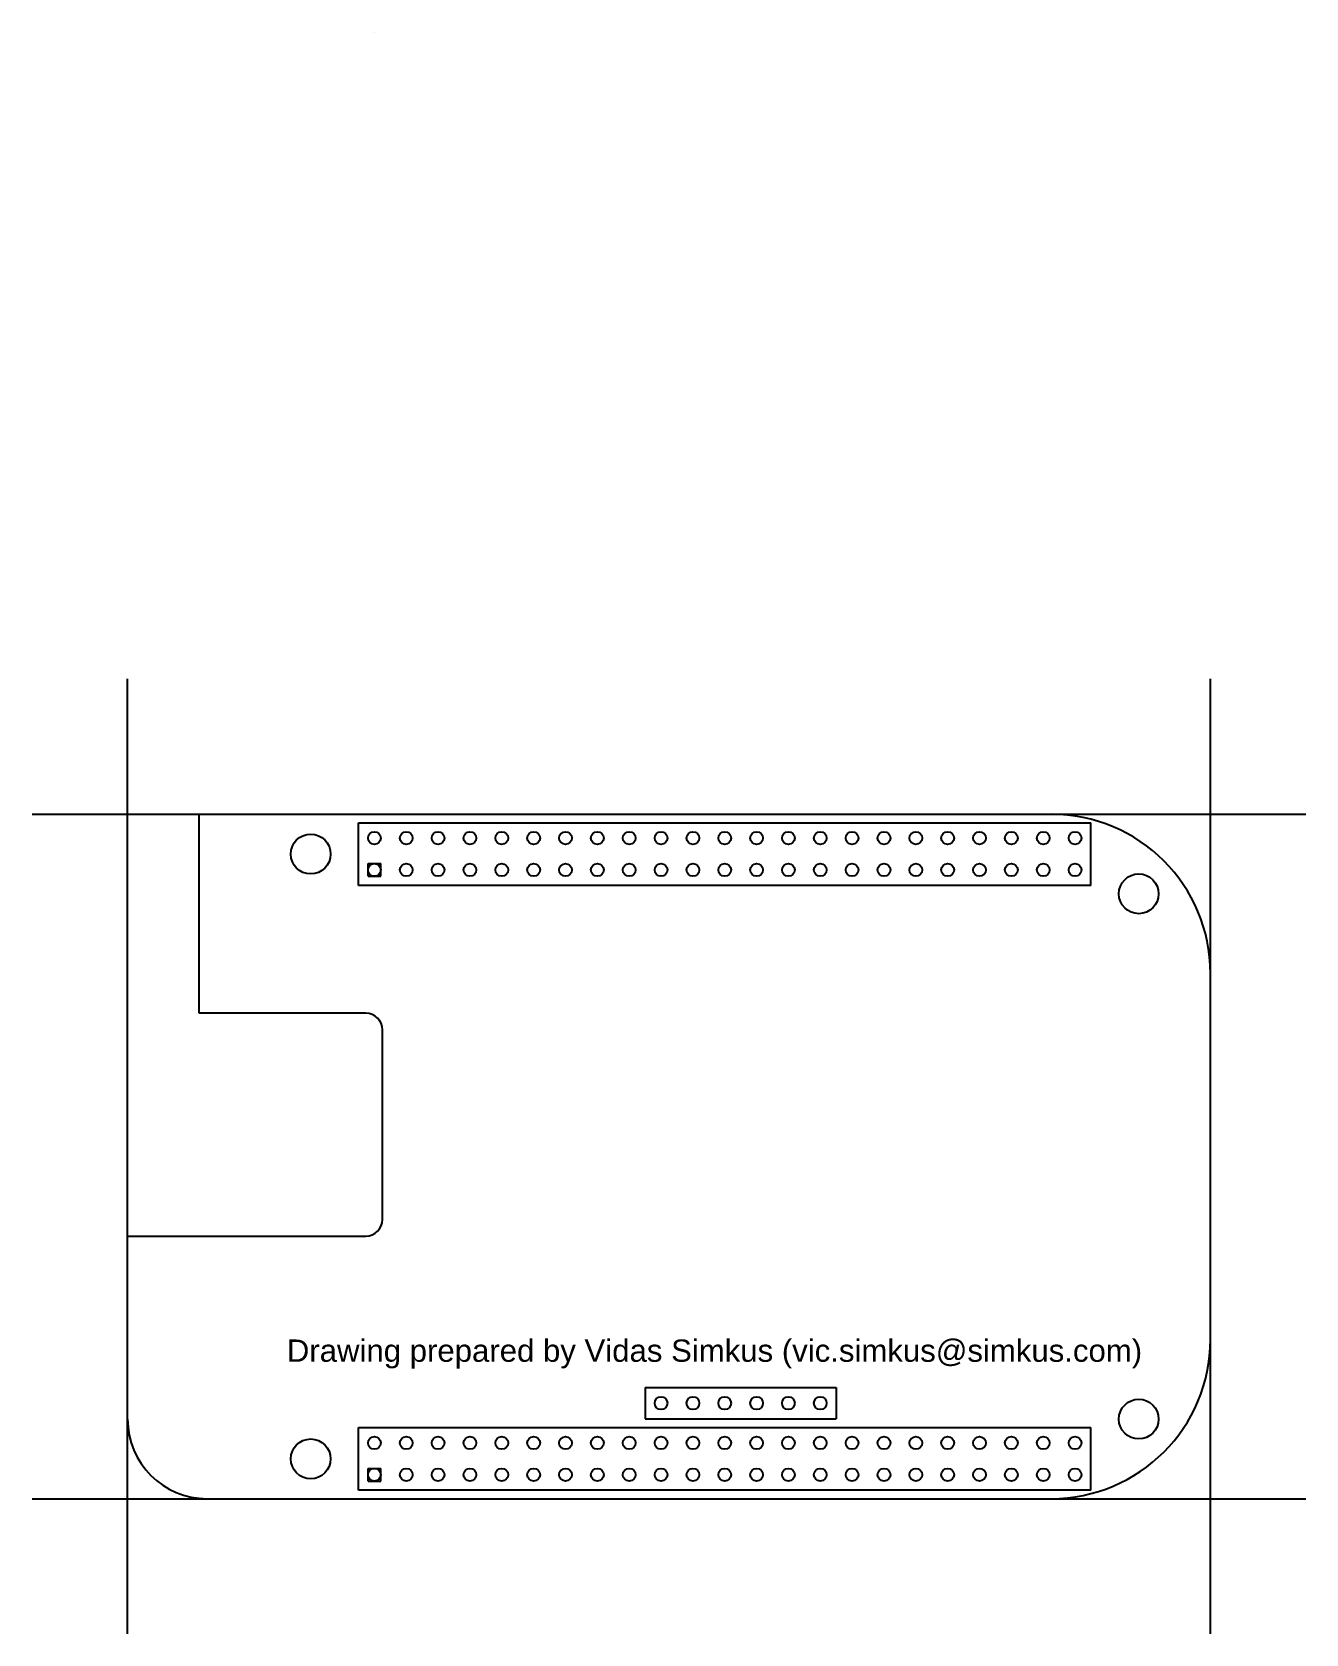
# Model space of a CAD drawing. Header units: inches. Extents: x -0.3 to 3.7, y -0.42 to 4.61.
import ezdxf

# ---------------------------------------------------------------- set-up
doc = ezdxf.new("R2010")
doc.units = ezdxf.units.IN
doc.header["$MEASUREMENT"] = 0
doc.layers.get('0').update_dxf_attribs({"true_color": 0xffffff})
doc.layers.add('layer 1', color=1, linetype='Continuous', true_color=0xff0000)
doc.layers.add('layer 2', color=3, linetype='Continuous', lineweight=25, true_color=0x00ff00)
doc.styles.add('textstyle11', font='')
doc.styles.get('textstyle11').set_extended_font_data('Liberation Sans')

# ---------------------------------------------------------------- blocks, each defined once
blk = doc.blocks.new('CONN_HEADER')
for p, q in [((-0.05, -0.0485), (-0.05, 0.1485)), ((-0.05, 0.1485), (2.25, 0.1485)), ((2.25, -0.0485), (2.25, 0.1485)), ((-0.02, -0.02), (-0.02, 0.02)), ((-0.02, 0.02), (0.02, 0.02)), ((0.02, -0.02), (0.02, 0.02)), ((2.25, -0.0485), (-0.05, -0.0485)), ((-0.02, -0.02), (0.02, -0.02))]:
    blk.add_line(p, q)
for centre in [(0, 0.1), (0.1, 0.1), (0.2, 0.1), (0.3, 0.1), (0.4, 0.1), (0.5, 0.1), (0.6, 0.1), (0.7, 0.1), (0.8, 0.1), (0.9, 0.1), (1, 0.1), (1.1, 0.1), (1.2, 0.1), (1.3, 0.1), (1.4, 0.1), (1.5, 0.1), (1.6, 0.1), (1.7, 0.1), (1.8, 0.1), (1.9, 0.1), (2, 0.1), (2.1, 0.1), (2.2, 0.1), (0, 0), (0.1, 0), (0.2, 0), (0.3, 0), (0.4, 0), (0.5, 0), (0.6, 0), (0.7, 0), (0.8, 0), (0.9, 0), (1, 0), (1.1, 0), (1.2, 0), (1.3, 0), (1.4, 0), (1.5, 0), (1.6, 0), (1.7, 0), (1.8, 0), (1.9, 0), (2, 0), (2.1, 0), (2.2, 0)]:
    blk.add_circle(centre, 0.02)
blk = doc.blocks.new('SER_CONN')
for p, q in [((-0.05, 0.049), (0.55, 0.049)), ((-0.05, 0.049), (-0.05, -0.049)), ((0.55, 0.049), (0.55, -0.049)), ((-0.05, -0.049), (0.55, -0.049)), ((-0.05, -0.049), (-0.05, -0.049)), ((0.55, -0.049), (0.55, -0.049))]:
    blk.add_line(p, q)
for centre in [(0, 0), (0.1, 0), (0.2, 0), (0.3, 0), (0.4, 0), (0.5, 0)]:
    blk.add_circle(centre, 0.02)

msp = doc.modelspace()

# ---------------------------------------------------------------- linework, layer by layer
for p, q in [((0.775, 4.6071), (0.775, 4.6071)), ((0.775, 4.6071), (0.775, 4.6071)), ((0.225, 2.15), (2.9, 2.15)), ((0.225, 1.525), (0.225, 2.15)), ((3.4, 0.5), (3.4, 1.65)), ((0.748, 1.525), (0.225, 1.525)), ((0.8, 0.877), (0.8, 1.473)), ((0, 0.25), (0, 0.825)), ((0, 0.825), (0.748, 0.825)), ((0.25, 0), (2.9, 0))]:
    msp.add_line(p, q)
for centre in [(0.575, 2.025), (3.175, 1.9), (3.175, 0.25), (0.575, 0.125)]:
    msp.add_circle(centre, 0.0625)
for centre, radius, start, end in [((2.9, 1.65), 0.5, 0, 90), ((0.748, 1.473), 0.052, 0, 90), ((0.748, 0.877), 0.052, 270, 0), ((2.9, 0.5), 0.5, 270, 0), ((0.25, 0.25), 0.25, 180, 270)]:
    msp.add_arc(centre, radius, start, end)
at = {"layer": 'layer 1'}
for p, q in [((0, -0.425), (0, 2.575)), ((0, -0.425), (0, 2.575)), ((3.4, -0.425), (3.4, 2.575)), ((-0.3, 2.15), (3.7, 2.15)), ((3.4, 2.15), (3.4, 2.15)), ((-0.3, 0), (3.7, 0))]:
    msp.add_line(p, q, dxfattribs=at)

# ---------------------------------------------------------------- block references
for name, p in [('CONN_HEADER', (0.775, 1.975)), ('SER_CONN', (1.675, 0.3)), ('CONN_HEADER', (0.775, 0.075))]:
    msp.add_blockref(name, p)

# ---------------------------------------------------------------- texts
at = {"layer": 'layer 2', "insert": (0.5, 0.5), "char_height": 0.07, "attachment_point": 1, "style": 'textstyle11'}
msp.add_mtext('Drawing prepared by Vidas Simkus (vic.simkus@simkus.com)', dxfattribs=at)

doc.saveas('drawing.dxf')
